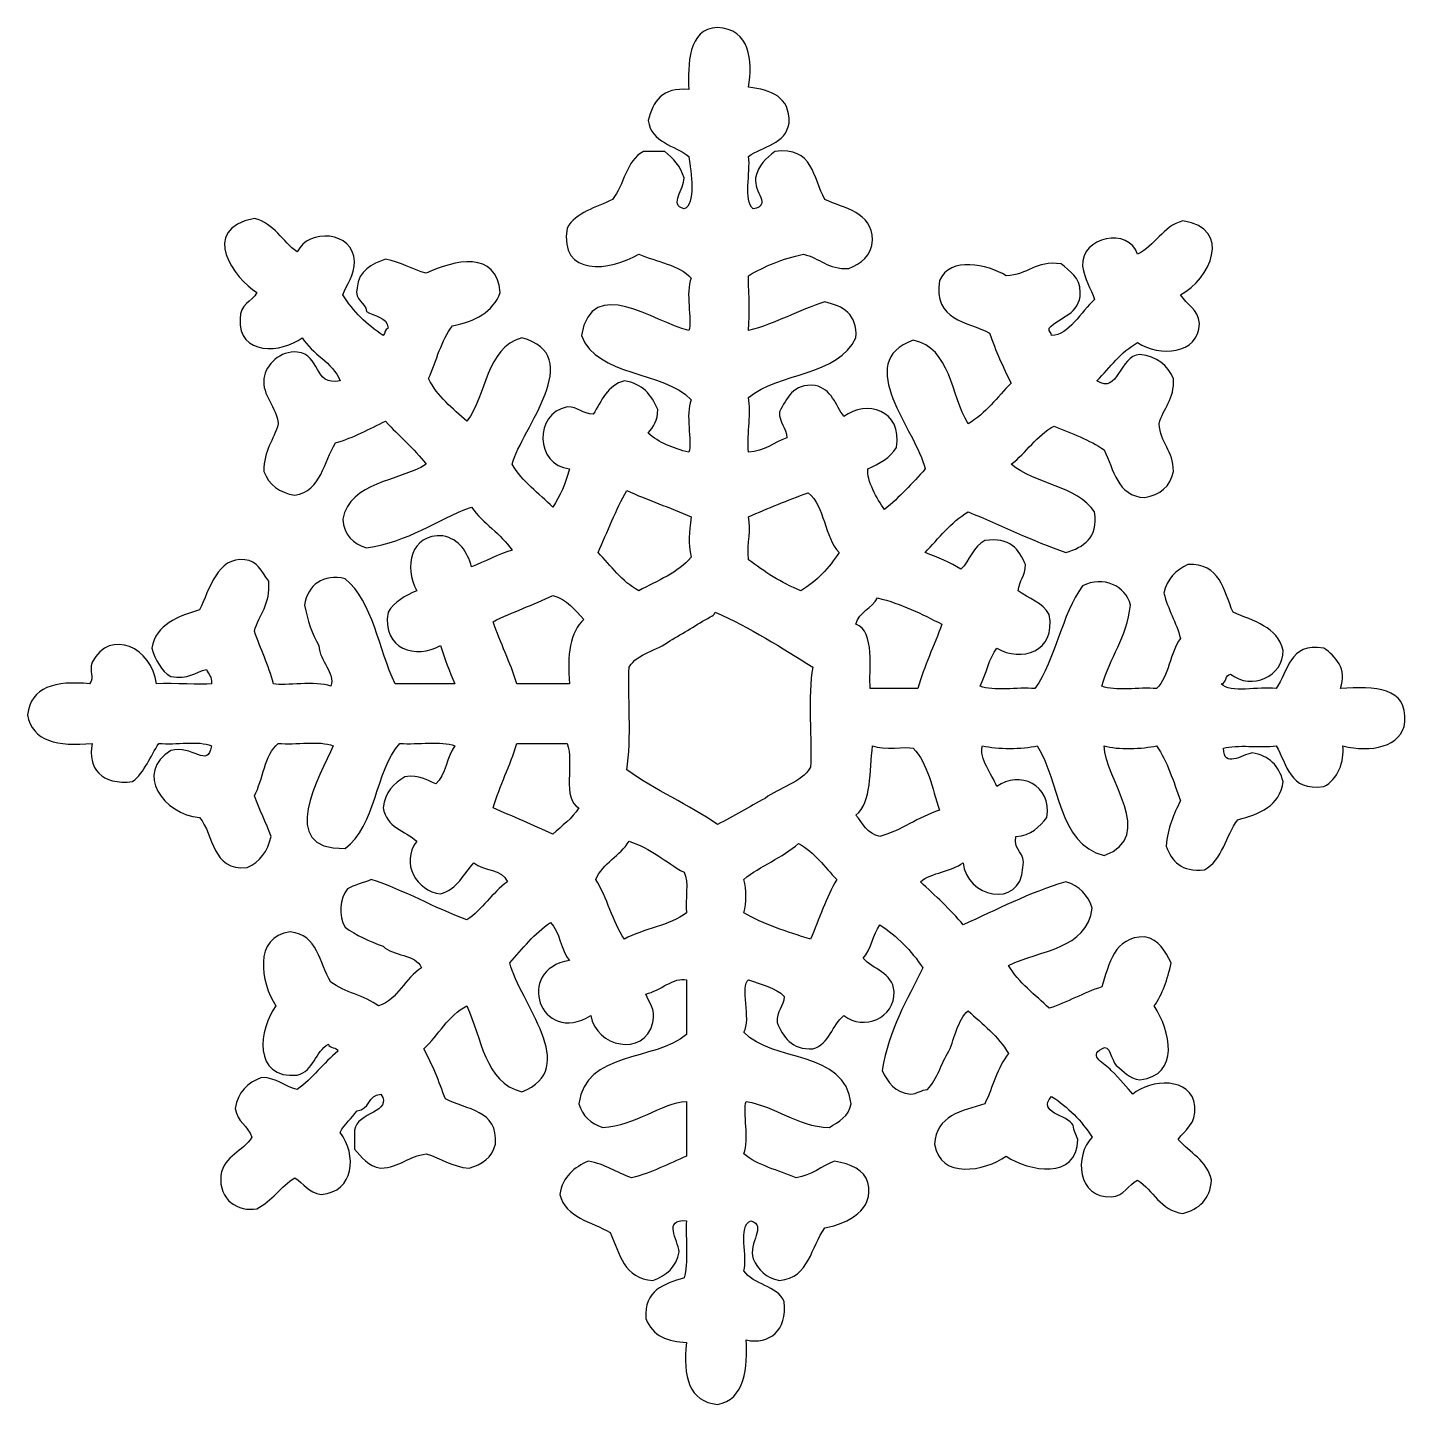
# Model space of a CAD drawing. Header units: centimetres. Extents: x -162 to 48, y -78 to 11.
# Drawn here: x 10.71 to 17.55, y 3.95 to 10.77 of the extents above; entities that cross this region are included whole.
import ezdxf

# ---------------------------------------------------------------- set-up
doc = ezdxf.new("R2010")
doc.units = ezdxf.units.CM
doc.header["$MEASUREMENT"] = 0
doc.layers.add('layer 1', color=7, linetype='Continuous')

msp = doc.modelspace()

# ---------------------------------------------------------------- linework, layer by layer
at = {"layer": 'layer 1', "color": 140}
for points, knots in [([(14.27959, 10.47819), (14.39214, 10.4643), (14.48576, 10.43174), (14.48065, 10.30065), (14.48065, 10.30065), (14.46473, 10.19439), (14.35074, 10.18607), (14.27959, 10.13497), (14.27959, 10.13497), (14.2923, 10.05295), (14.25234, 9.91839), (14.30317, 9.87476), (14.30317, 9.87476), (14.39699, 9.89205), (14.30363, 9.95796), (14.31516, 10.02845), (14.31516, 10.02845), (14.32604, 10.09219), (14.3681, 10.12528), (14.4097, 10.15875), (14.4097, 10.15875), (14.6008, 10.18791), (14.59988, 10.02517), (14.65812, 9.92212), (14.65812, 9.92212), (14.75705, 9.87476), (14.88997, 9.86178), (14.89482, 9.7208), (14.89482, 9.7208), (14.88879, 9.64015), (14.83815, 9.60386), (14.7765, 9.5789), (14.7765, 9.5789), (14.67247, 9.57313), (14.63316, 9.63275), (14.5516, 9.64985), (14.5516, 9.64985), (14.44691, 9.62836), (14.35906, 9.58997), (14.27959, 9.54352), (14.27959, 9.54352), (14.28123, 9.42036), (14.28765, 9.37299), (14.27959, 9.27106), (14.27959, 9.27106), (14.4173, 9.30709), (14.52546, 9.37227), (14.65812, 9.41322), (14.65812, 9.41322), (14.74873, 9.3933), (14.82013, 9.35406), (14.81208, 9.23568), (14.81208, 9.23568), (14.72494, 9.04687), (14.43164, 9.06377), (14.27959, 8.93989), (14.27959, 8.93989), (14.29505, 8.8597), (14.27127, 8.77349), (14.27959, 8.66788), (14.27959, 8.66788), (14.36096, 8.67293), (14.40275, 8.718), (14.46885, 8.73883), (14.46885, 8.73883), (14.46931, 8.79452), (14.43073, 8.81116), (14.43328, 8.86894), (14.43328, 8.86894), (14.47049, 8.93432), (14.49729, 9.00992), (14.61076, 8.99924), (14.61076, 8.99924), (14.69166, 8.98149), (14.71106, 8.90196), (14.75292, 8.84535), (14.75292, 8.84535), (14.86219, 8.92829), (15.04478, 8.88027), (15.01313, 8.6914), (15.01313, 8.6914), (14.98215, 8.63964), (14.92784, 8.61102), (14.87097, 8.58514), (14.87097, 8.58514), (14.86501, 8.52873), (14.91696, 8.43557), (14.95398, 8.38382), (14.95398, 8.38382), (15.02748, 8.44435), (15.09195, 8.51393), (15.15503, 8.58514), (15.15503, 8.58514), (15.11298, 8.77604), (14.7915, 9.11507), (15.09588, 9.22369), (15.09588, 9.22369), (15.28468, 9.18392), (15.28121, 8.95142), (15.36815, 8.80978), (15.36815, 8.80978), (15.4562, 8.8597), (15.5126, 8.94146), (15.58119, 9.01104), (15.58119, 9.01104), (15.54169, 9.08965), (15.50448, 9.17102), (15.47467, 9.25926), (15.47467, 9.25926), (15.36376, 9.31823), (15.19591, 9.32006), (15.22599, 9.51948), (15.22599, 9.51948), (15.27984, 9.64088), (15.46314, 9.59901), (15.55741, 9.54352), (15.55741, 9.54352), (15.66512, 9.54608), (15.70095, 9.6205), (15.82942, 9.60248), (15.82942, 9.60248), (15.87056, 9.56455), (15.92396, 9.53913), (15.92415, 9.46058), (15.92415, 9.46058), (15.92442, 9.35013), (15.82182, 9.34201), (15.77053, 9.28311), (15.77053, 9.28311), (15.76705, 9.26411), (15.7816, 9.26274), (15.78225, 9.24747), (15.78225, 9.24747), (15.86847, 9.24564), (15.92808, 9.3686), (15.99517, 9.42501), (15.99517, 9.42501), (15.97617, 9.48089), (15.94525, 9.52485), (15.93595, 9.59069), (15.93595, 9.59069), (15.92533, 9.73908), (16.16707, 9.78507), (16.20822, 9.64985), (16.20822, 9.64985), (16.29653, 9.69171), (16.33073, 9.78762), (16.43312, 9.81534), (16.43312, 9.81534), (16.682, 9.77884), (16.56762, 9.52439), (16.42107, 9.44853), (16.42107, 9.44853), (16.45251, 9.40116), (16.50774, 9.37758), (16.51586, 9.30663), (16.51586, 9.30663), (16.50984, 9.1511), (16.31592, 9.13977), (16.20822, 9.2119), (16.20822, 9.2119), (16.12456, 9.16545), (16.07116, 9.08893), (16.0069, 9.02283), (16.0069, 9.02283), (16.11368, 8.95122), (16.11578, 9.14763), (16.22001, 9.15294), (16.22001, 9.15294), (16.30439, 9.14259), (16.3566, 9.10026), (16.38569, 9.03442), (16.38569, 9.03442), (16.3929, 8.92875), (16.33511, 8.88787), (16.31454, 8.80978), (16.31454, 8.80978), (16.32057, 8.71341), (16.38641, 8.67666), (16.38569, 8.57308), (16.38569, 8.57308), (16.37115, 8.49683), (16.31913, 8.45798), (16.24359, 8.44298), (16.24359, 8.44298), (16.10562, 8.45058), (16.09108, 8.58212), (16.04254, 8.67967), (16.04254, 8.67967), (15.97086, 8.73005), (15.88026, 8.76189), (15.79405, 8.79799), (15.79405, 8.79799), (15.70626, 8.75154), (15.65843, 8.66552), (15.58119, 8.60866), (15.58119, 8.60866), (15.70023, 8.51091), (15.90778, 8.50148), (15.99517, 8.37203), (15.99517, 8.37203), (16.01273, 8.24028), (15.93988, 8.19848), (15.8532, 8.1707), (15.8532, 8.1707), (15.68313, 8.2294), (15.53245, 8.3073), (15.36815, 8.37203), (15.36815, 8.37203), (15.28056, 8.32138), (15.22297, 8.241), (15.15503, 8.1707), (15.15503, 8.1707), (15.21793, 8.14692), (15.28056, 8.12268), (15.33251, 8.08796), (15.33251, 8.08796), (15.37693, 8.13055), (15.39239, 8.20169), (15.45089, 8.23012), (15.45089, 8.23012), (15.57635, 8.24886), (15.6205, 8.18669), (15.65215, 8.11155), (15.65215, 8.11155), (15.65496, 8.05376), (15.62024, 8.033), (15.61657, 7.9817), (15.61657, 7.9817), (15.66603, 7.9403), (15.74111, 7.92484), (15.77053, 7.86312), (15.77053, 7.86312), (15.804, 7.67798), (15.63157, 7.62459), (15.51005, 7.69738), (15.51005, 7.69738), (15.4712, 7.64562), (15.45849, 7.56773), (15.42731, 7.50837), (15.42731, 7.50837), (15.49452, 7.48086), (15.61244, 7.50418), (15.69931, 7.49632), (15.69931, 7.49632), (15.80354, 7.64103), (15.82988, 7.86286), (15.93595, 8.00522), (15.93595, 8.00522), (16.03533, 8.05796), (16.15135, 8.00522), (16.17264, 7.91049), (16.17264, 7.91049), (16.1562, 7.74546), (16.06953, 7.65093), (16.03074, 7.50837), (16.03074, 7.50837), (16.09776, 7.48086), (16.21588, 7.50418), (16.30275, 7.49632), (16.30275, 7.49632), (16.3642, 7.55711), (16.36905, 7.67451), (16.42107, 7.74481), (16.42107, 7.74481), (16.39938, 7.82545), (16.35962, 7.88828), (16.33833, 7.96965), (16.33833, 7.96965), (16.35477, 8.03994), (16.3982, 8.08338), (16.45664, 8.11155), (16.45664, 8.11155), (16.61754, 8.11895), (16.6351, 7.98262), (16.68128, 7.87511), (16.68128, 7.87511), (16.7823, 7.83004), (16.90226, 7.80416), (16.92997, 7.68585), (16.92997, 7.68585), (16.93089, 7.55502), (16.77353, 7.48688), (16.66956, 7.56727), (16.66956, 7.56727), (16.63922, 7.56615), (16.65265, 7.52128), (16.62213, 7.5199), (16.62213, 7.5199), (16.66975, 7.4688), (16.80864, 7.50949), (16.8944, 7.49632), (16.8944, 7.49632), (16.95539, 7.58142), (16.95821, 7.72443), (17.13109, 7.69738), (17.13109, 7.69738), (17.1877, 7.65813), (17.24987, 7.59295), (17.21403, 7.49632), (17.21403, 7.49632), (17.38574, 7.50673), (17.54566, 7.5049), (17.53321, 7.33064), (17.53321, 7.33064), (17.51841, 7.20675), (17.36262, 7.17694), (17.22583, 7.21252), (17.22583, 7.21252), (17.23388, 7.13416), (17.20178, 7.04428), (17.13109, 7.0112), (17.13109, 7.0112), (16.95866, 6.98486), (16.95034, 7.12237), (16.8944, 7.21252), (16.8944, 7.21252), (16.81834, 7.20236), (16.69891, 7.21946), (16.63418, 7.20053), (16.63418, 7.20053), (16.63529, 7.09859), (16.72288, 7.16816), (16.77608, 7.17694), (16.77608, 7.17694), (16.8623, 7.16423), (16.90874, 7.11267), (16.92997, 7.03504), (16.92997, 7.03504), (16.91287, 6.91417), (16.81395, 6.87486), (16.70513, 6.84578), (16.70513, 6.84578), (16.6446, 6.76808), (16.62953, 6.64491), (16.53938, 6.59709), (16.53938, 6.59709), (16.42618, 6.58621), (16.3758, 6.63869), (16.35012, 6.7156), (16.35012, 6.7156), (16.35752, 6.80667), (16.38779, 6.87513), (16.42107, 6.94025), (16.42107, 6.94025), (16.38641, 7.0357), (16.35523, 7.13488), (16.30275, 7.21252), (16.30275, 7.21252), (16.23318, 7.19725), (16.11113, 7.19149), (16.04254, 7.21252), (16.04254, 7.21252), (16.04391, 7.04821), (16.30852, 6.76651), (16.04254, 6.66824), (16.04254, 6.66824), (15.81023, 6.72785), (15.82366, 7.03321), (15.7113, 7.21252), (15.7113, 7.21252), (15.63623, 7.19476), (15.51418, 7.19476), (15.4391, 7.21252), (15.4391, 7.21252), (15.42082, 7.14805), (15.48666, 7.07317), (15.51005, 7.0112), (15.51005, 7.0112), (15.62076, 7.0921), (15.78435, 7.02004), (15.75873, 6.85757), (15.75873, 6.85757), (15.72172, 6.81132), (15.68241, 6.76788), (15.60478, 6.76277), (15.60478, 6.76277), (15.59089, 6.68579), (15.65588, 6.68789), (15.64016, 6.60888), (15.64016, 6.60888), (15.62627, 6.39623), (15.35472, 6.46554), (15.3443, 6.63266), (15.3443, 6.63266), (15.28586, 6.58877), (15.18714, 6.58484), (15.13145, 6.53813), (15.13145, 6.53813), (15.20613, 6.47091), (15.27846, 6.40108), (15.3443, 6.32508), (15.3443, 6.32508), (15.51051, 6.3997), (15.66721, 6.48362), (15.8532, 6.53813), (15.8532, 6.53813), (15.91931, 6.51756), (15.96281, 6.47412), (15.98338, 6.40776), (15.98338, 6.40776), (15.95586, 6.20257), (15.72637, 6.19956), (15.56921, 6.12396), (15.56921, 6.12396), (15.61959, 6.03617), (15.70023, 5.97885), (15.77053, 5.91111), (15.77053, 5.91111), (15.86179, 5.94183), (15.93922, 5.98671), (16.03074, 6.01743), (16.03074, 6.01743), (16.06861, 6.13346), (16.09056, 6.26494), (16.24359, 6.26586), (16.24359, 6.26586), (16.31474, 6.2502), (16.34573, 6.19445), (16.37396, 6.13575), (16.37396, 6.13575), (16.35732, 6.05347), (16.33138, 5.98114), (16.29096, 5.9227), (16.29096, 5.9227), (16.37069, 5.79974), (16.42198, 5.58014), (16.22001, 5.55616), (16.22001, 5.55616), (16.16406, 5.56304), (16.13936, 5.60143), (16.10169, 5.62685), (16.10169, 5.62685), (16.07811, 5.65253), (16.07188, 5.73966), (16.03074, 5.70985), (16.03074, 5.70985), (15.95999, 5.67539), (16.04804, 5.63451), (16.07785, 5.60326), (16.07785, 5.60326), (16.11971, 5.55983), (16.15856, 5.51639), (16.18444, 5.48495), (16.18444, 5.48495), (16.27111, 5.56212), (16.47675, 5.57234), (16.49202, 5.42579), (16.49202, 5.42579), (16.5008, 5.33446), (16.4421, 5.31022), (16.40928, 5.26011), (16.40928, 5.26011), (16.46594, 5.19466), (16.5519, 5.15817), (16.57502, 5.05898), (16.57502, 5.05898), (16.56808, 4.96307), (16.51259, 4.91617), (16.43312, 4.8933), (16.43312, 4.8933), (16.31893, 4.90968), (16.28749, 5.00841), (16.20822, 5.05898), (16.20822, 5.05898), (16.16131, 5.03494), (16.14395, 4.98135), (16.07785, 4.97624), (16.07785, 4.97624), (15.90941, 4.96727), (15.89297, 5.18221), (15.98338, 5.2721), (15.98338, 5.2721), (15.92972, 5.35255), (15.865, 5.42205), (15.78225, 5.47315), (15.78225, 5.47315), (15.70508, 5.39343), (15.86316, 5.38281), (15.88884, 5.33106), (15.88884, 5.33106), (15.89277, 5.30354), (15.90293, 5.28225), (15.91243, 5.26011), (15.91243, 5.26011), (15.90869, 5.05787), (15.66996, 5.10248), (15.55741, 5.17736), (15.55741, 5.17736), (15.45089, 5.10294), (15.22828, 5.06246), (15.2024, 5.23652), (15.2024, 5.23652), (15.20817, 5.38045), (15.33762, 5.40102), (15.45089, 5.43758), (15.45089, 5.43758), (15.49105, 5.5196), (15.51306, 5.6199), (15.56921, 5.68627), (15.56921, 5.68627), (15.51791, 5.77294), (15.43956, 5.83256), (15.36815, 5.89912), (15.36815, 5.89912), (15.31659, 5.85195), (15.3025, 5.76737), (15.27335, 5.6978), (15.27335, 5.6978), (15.23358, 5.6391), (15.21675, 5.55753), (15.16702, 5.50873), (15.16702, 5.50873), (15.13355, 5.5067), (15.11763, 5.48704), (15.08408, 5.48495), (15.08408, 5.48495), (15.00527, 5.49307), (14.96898, 5.54345), (14.94218, 5.60326), (14.94218, 5.60326), (14.97455, 5.8076), (15.06744, 5.95113), (15.14324, 6.11217), (15.14324, 6.11217), (15.08684, 6.19772), (15.01615, 6.26887), (14.93039, 6.32508), (14.93039, 6.32508), (14.89593, 6.27673), (14.88879, 6.20074), (14.84765, 6.1596), (14.84765, 6.1596), (14.89665, 6.10201), (14.99283, 6.09159), (15.00134, 5.99365), (15.00134, 5.99365), (15.00802, 5.86302), (14.84857, 5.79698), (14.75292, 5.87527), (14.75292, 5.87527), (14.69278, 5.82908), (14.68216, 5.73317), (14.59896, 5.70985), (14.59896, 5.70985), (14.49172, 5.70494), (14.45267, 5.76855), (14.42149, 5.83996), (14.42149, 5.83996), (14.41874, 5.89794), (14.45359, 5.91831), (14.45706, 5.97026), (14.45706, 5.97026), (14.41409, 6.01396), (14.34333, 6.02995), (14.27959, 6.05281), (14.27959, 6.05281), (14.23497, 6.02274), (14.29669, 5.85706), (14.256, 5.79279), (14.256, 5.79279), (14.39928, 5.64028), (14.75934, 5.70448), (14.78823, 5.43758), (14.78823, 5.43758), (14.77834, 5.37285), (14.7256, 5.35045), (14.68171, 5.31946), (14.68171, 5.31946), (14.50882, 5.32804), (14.42169, 5.42232), (14.2678, 5.44937), (14.2678, 5.44937), (14.25024, 5.39415), (14.28627, 5.26122), (14.256, 5.18935), (14.256, 5.18935), (14.32512, 5.13229), (14.42653, 5.10733), (14.51622, 5.07078), (14.51622, 5.07078), (14.59366, 5.08421), (14.64148, 5.12699), (14.70555, 5.15378), (14.70555, 5.15378), (14.7862, 5.13779), (14.85577, 5.10962), (14.87097, 5.04699), (14.87097, 5.04699), (14.90425, 4.91296), (14.77762, 4.84476), (14.65812, 4.82255), (14.65812, 4.82255), (14.58855, 4.73037), (14.58304, 4.57412), (14.43328, 4.56213), (14.43328, 4.56213), (14.36443, 4.57183), (14.32925, 4.61572), (14.30317, 4.6684), (14.30317, 4.6684), (14.2773, 4.75068), (14.37203, 4.83041), (14.29158, 4.85792), (14.29158, 4.85792), (14.2239, 4.83041), (14.27913, 4.67514), (14.256, 4.6095), (14.256, 4.6095), (14.30317, 4.53829), (14.42149, 4.53829), (14.45706, 4.45581), (14.45706, 4.45581), (14.47161, 4.31391), (14.38428, 4.24132), (14.2678, 4.26654), (14.2678, 4.26654), (14.2773, 4.13709), (14.26131, 3.96656), (14.12563, 3.94691), (14.12563, 3.94691), (13.98583, 3.96073), (13.95393, 4.08252), (13.97194, 4.25449), (13.97194, 4.25449), (13.88461, 4.25658), (13.80207, 4.28547), (13.77088, 4.3728), (13.77088, 4.3728), (13.76165, 4.51195), (13.85939, 4.54432), (13.96015, 4.57393), (13.96015, 4.57393), (13.98373, 4.64881), (13.9669, 4.76431), (13.97194, 4.85792), (13.97194, 4.85792), (13.85389, 4.86513), (13.92896, 4.76477), (13.93637, 4.70404), (13.93637, 4.70404), (13.92274, 4.62725), (13.87282, 4.58637), (13.80626, 4.56213), (13.80626, 4.56213), (13.6618, 4.56764), (13.64241, 4.69801), (13.59341, 4.79877), (13.59341, 4.79877), (13.50254, 4.8538), (13.37361, 4.8709), (13.34492, 4.98803), (13.34492, 4.98803), (13.35769, 5.07752), (13.41593, 5.12207), (13.48689, 5.15378), (13.48689, 5.15378), (13.5691, 5.13734), (13.62689, 5.09646), (13.69993, 5.07078), (13.69993, 5.07078), (13.80207, 5.09462), (13.88206, 5.14081), (13.97194, 5.17736), (13.97194, 5.17736), (13.97194, 5.17736), (13.97194, 5.44937), (13.97194, 5.44937), (13.97194, 5.44937), (13.84511, 5.44151), (13.72214, 5.32942), (13.55784, 5.31946), (13.55784, 5.31946), (13.49842, 5.33885), (13.45701, 5.37633), (13.43945, 5.43758), (13.43945, 5.43758), (13.4707, 5.69852), (13.81412, 5.6467), (13.97194, 5.7808), (13.97194, 5.7808), (13.97194, 5.7808), (13.97194, 6.05281), (13.97194, 6.05281), (13.97194, 6.05281), (13.91167, 6.0669), (13.84072, 5.99712), (13.77088, 5.98186), (13.77088, 5.98186), (13.78589, 5.9377), (13.81943, 5.91229), (13.80626, 5.83996), (13.80626, 5.83996), (13.76119, 5.66498), (13.52266, 5.72112), (13.49861, 5.87527), (13.49861, 5.87527), (13.24606, 5.72112), (13.11733, 6.10529), (13.39209, 6.14754), (13.39209, 6.14754), (13.34865, 6.19864), (13.34636, 6.29108), (13.29755, 6.33681), (13.29755, 6.33681), (13.21809, 6.28204), (13.15893, 6.20742), (13.0965, 6.13575), (13.0965, 6.13575), (13.14248, 5.94255), (13.45472, 5.61047), (13.15546, 5.49674), (13.15546, 5.49674), (12.97032, 5.54437), (12.9578, 5.76462), (12.88345, 5.9227), (12.88345, 5.9227), (12.78937, 5.87481), (12.74404, 5.77825), (12.67033, 5.70985), (12.67033, 5.70985), (12.71259, 5.63353), (12.74567, 5.54849), (12.77712, 5.46136), (12.77712, 5.46136), (12.88089, 5.40731), (13.03943, 5.40823), (13.02535, 5.23652), (13.02535, 5.23652), (13.00799, 5.17134), (12.9599, 5.13642), (12.89517, 5.11814), (12.89517, 5.11814), (12.80785, 5.12535), (12.75537, 5.1676), (12.68232, 5.18935), (12.68232, 5.18935), (12.59473, 5.17802), (12.5511, 5.12325), (12.45748, 5.11814), (12.45748, 5.11814), (12.39348, 5.12928), (12.36066, 5.17134), (12.32738, 5.21294), (12.32738, 5.21294), (12.32738, 5.21294), (12.32738, 5.30747), (12.32738, 5.30747), (12.32738, 5.30747), (12.33871, 5.39552), (12.51985, 5.3969), (12.45748, 5.48495), (12.45748, 5.48495), (12.39256, 5.48285), (12.40226, 5.4064), (12.33917, 5.40247), (12.33917, 5.40247), (12.31323, 5.3648), (12.27673, 5.3382), (12.25616, 5.29568), (12.25616, 5.29568), (12.33936, 5.18496), (12.32646, 5.00055), (12.16163, 4.98803), (12.16163, 4.98803), (12.09854, 4.99616), (12.07404, 5.0426), (12.03152, 5.07078), (12.03152, 5.07078), (11.96057, 5.0276), (11.91877, 4.95475), (11.84225, 4.91708), (11.84225, 4.91708), (11.75283, 4.89998), (11.65181, 4.9594), (11.66452, 5.08257), (11.66452, 5.08257), (11.67906, 5.18287), (11.77615, 5.20023), (11.81847, 5.2721), (11.81847, 5.2721), (11.79947, 5.32804), (11.74451, 5.34789), (11.73573, 5.414), (11.73573, 5.414), (11.74746, 5.49674), (11.79764, 5.54135), (11.86584, 5.56795), (11.86584, 5.56795), (11.94393, 5.56697), (11.97813, 5.52242), (12.04331, 5.50873), (12.04331, 5.50873), (12.11891, 5.5633), (12.1725, 5.63982), (12.24463, 5.6978), (12.24463, 5.6978), (12.24116, 5.7223), (12.20048, 5.70913), (12.19727, 5.73337), (12.19727, 5.73337), (12.13162, 5.69642), (12.12579, 5.59959), (12.04331, 5.57968), (12.04331, 5.57968), (11.81893, 5.55753), (11.85359, 5.81218), (11.93679, 5.9227), (11.93679, 5.9227), (11.86145, 6.04056), (11.82352, 6.26586), (12.00794, 6.28944), (12.00794, 6.28944), (12.14663, 6.27837), (12.15147, 6.13346), (12.20899, 6.04102), (12.20899, 6.04102), (12.27628, 5.99018), (12.37841, 5.97374), (12.44569, 5.9227), (12.44569, 5.9227), (12.54481, 5.95756), (12.57718, 6.0593), (12.65854, 6.11217), (12.65854, 6.11217), (12.63011, 6.1822), (12.51684, 6.16792), (12.46928, 6.21849), (12.46928, 6.21849), (12.39944, 6.24345), (12.33478, 6.27326), (12.27994, 6.31329), (12.27994, 6.31329), (12.24555, 6.36825), (12.25269, 6.45866), (12.29174, 6.50256), (12.29174, 6.50256), (12.32482, 6.5245), (12.3731, 6.53164), (12.41012, 6.54992), (12.41012, 6.54992), (12.57881, 6.49378), (12.72045, 6.41058), (12.88345, 6.34886), (12.88345, 6.34886), (12.96062, 6.40153), (13.00871, 6.48382), (13.08451, 6.53813), (13.08451, 6.53813), (13.06158, 6.60194), (12.96455, 6.59152), (12.91902, 6.63266), (12.91902, 6.63266), (12.86746, 6.57763), (12.8372, 6.50138), (12.75327, 6.47897), (12.75327, 6.47897), (12.63384, 6.4903), (12.55313, 6.63129), (12.63496, 6.73899), (12.63496, 6.73899), (12.57718, 6.79192), (12.4831, 6.8083), (12.46928, 6.90493), (12.46928, 6.90493), (12.47688, 6.98394), (12.52287, 7.02489), (12.5758, 7.05863), (12.5758, 7.05863), (12.65094, 7.07088), (12.68534, 7.04199), (12.72975, 7.02325), (12.72975, 7.02325), (12.78059, 7.06695), (12.78243, 7.15984), (12.82422, 7.21252), (12.82422, 7.21252), (12.75563, 7.23866), (12.64007, 7.21763), (12.55222, 7.22431), (12.55222, 7.22431), (12.42696, 7.08516), (12.43364, 6.81433), (12.27994, 6.70361), (12.27994, 6.70361), (11.9326, 6.69621), (12.15842, 7.06459), (12.22079, 7.21252), (12.22079, 7.21252), (12.15357, 7.24003), (12.03545, 7.21645), (11.94858, 7.22431), (11.94858, 7.22431), (11.87992, 7.16653), (11.8739, 7.04657), (11.83046, 6.96383), (11.83046, 6.96383), (11.85726, 6.89635), (11.88733, 6.83163), (11.9132, 6.76277), (11.9132, 6.76277), (11.89722, 6.68815), (11.85726, 6.63731), (11.79489, 6.60888), (11.79489, 6.60888), (11.61643, 6.59224), (11.63242, 6.76991), (11.55819, 6.85757), (11.55819, 6.85757), (11.38091, 6.8693), (11.23351, 7.08241), (11.41629, 7.18874), (11.41629, 7.18874), (11.52052, 7.22221), (11.60163, 7.09512), (11.61735, 7.21252), (11.61735, 7.21252), (11.55426, 7.24003), (11.44014, 7.21645), (11.35694, 7.22431), (11.35694, 7.22431), (11.31435, 7.16076), (11.2871, 7.08149), (11.22702, 7.03504), (11.22702, 7.03504), (11.07379, 7.01585), (11.00212, 7.10088), (11.02597, 7.22431), (11.02597, 7.22431), (10.85655, 7.20904), (10.72801, 7.234), (10.70633, 7.36621), (10.70633, 7.36621), (10.72114, 7.5051), (10.84404, 7.53635), (11.01391, 7.5199), (11.01391, 7.5199), (11.03887, 7.55574), (11.0107, 7.57631), (11.02597, 7.62669), (11.02597, 7.62669), (11.11703, 7.79885), (11.32366, 7.69764), (11.34534, 7.5199), (11.34534, 7.5199), (11.43411, 7.52409), (11.56559, 7.5146), (11.61735, 7.5199), (11.61735, 7.5199), (11.62292, 7.55737), (11.60051, 7.56635), (11.59383, 7.59111), (11.59383, 7.59111), (11.53559, 7.57814), (11.50277, 7.54028), (11.41629, 7.55548), (11.41629, 7.55548), (11.36663, 7.58482), (11.34121, 7.63822), (11.32156, 7.69738), (11.32156, 7.69738), (11.34442, 7.81667), (11.45029, 7.85316), (11.55819, 7.8869), (11.55819, 7.8869), (11.60857, 7.98701), (11.64762, 8.15203), (11.7831, 8.13539), (11.7831, 8.13539), (11.84782, 8.12727), (11.86165, 8.08246), (11.90141, 8.0288), (11.90141, 8.0288), (11.91229, 7.91141), (11.85221, 7.86522), (11.83046, 7.78038), (11.83046, 7.78038), (11.86119, 7.69299), (11.90069, 7.61417), (11.925, 7.5199), (11.925, 7.5199), (11.9837, 7.50857), (12.13346, 7.53654), (12.20899, 7.50837), (12.20899, 7.50837), (12.2333, 7.57513), (12.15331, 7.63154), (12.14984, 7.70917), (12.14984, 7.70917), (12.11747, 7.76767), (12.09304, 7.83397), (12.07889, 7.91049), (12.07889, 7.91049), (12.0935, 8.00941), (12.17368, 8.06811), (12.27994, 8.04086), (12.27994, 8.04086), (12.42093, 7.92549), (12.44405, 7.69207), (12.52843, 7.5199), (12.52843, 7.5199), (12.52843, 7.5199), (12.82422, 7.5199), (12.82422, 7.5199), (12.82422, 7.5199), (12.79789, 7.58044), (12.77385, 7.64333), (12.75327, 7.70917), (12.75327, 7.70917), (12.63286, 7.64169), (12.46161, 7.68958), (12.49286, 7.87511), (12.49286, 7.87511), (12.52516, 7.92549), (12.57652, 7.9572), (12.63496, 7.9817), (12.63496, 7.9817), (12.57167, 8.0991), (12.60286, 8.26413), (12.76507, 8.25371), (12.76507, 8.25371), (12.84643, 8.23635), (12.88482, 8.17601), (12.90697, 8.09975), (12.90697, 8.09975), (12.97444, 8.12707), (13.0357, 8.16055), (13.10809, 8.18276), (13.10809, 8.18276), (13.05168, 8.26413), (12.96475, 8.31516), (12.90697, 8.39561), (12.90697, 8.39561), (12.72831, 8.33363), (12.59893, 8.22298), (12.38653, 8.19455), (12.38653, 8.19455), (12.31925, 8.21394), (12.2749, 8.25646), (12.26822, 8.33645), (12.26822, 8.33645), (12.30818, 8.525), (12.54114, 8.52107), (12.68232, 8.60866), (12.68232, 8.60866), (12.62225, 8.68681), (12.54645, 8.74872), (12.48107, 8.82177), (12.48107, 8.82177), (12.39898, 8.78528), (12.32574, 8.74021), (12.23258, 8.71498), (12.23258, 8.71498), (12.17368, 8.61999), (12.16255, 8.47763), (12.03152, 8.45477), (12.03152, 8.45477), (11.95343, 8.46774), (11.90187, 8.50678), (11.87783, 8.57308), (11.87783, 8.57308), (11.87508, 8.67823), (11.92775, 8.72815), (11.94858, 8.80978), (11.94858, 8.80978), (11.94138, 8.89043), (11.86676, 8.95076), (11.87783, 9.03442), (11.87783, 9.03442), (11.88687, 9.10347), (11.95874, 9.17285), (12.04331, 9.16473), (12.04331, 9.16473), (12.16189, 9.1534), (12.11911, 8.99394), (12.25616, 9.02283), (12.25616, 9.02283), (12.2164, 9.11671), (12.11819, 9.15294), (12.0669, 9.23568), (12.0669, 9.23568), (11.96751, 9.15877), (11.74864, 9.1458), (11.75925, 9.33048), (11.75925, 9.33048), (11.75742, 9.40352), (11.81913, 9.41276), (11.84225, 9.46058), (11.84225, 9.46058), (11.73455, 9.5276), (11.54987, 9.77373), (11.83046, 9.82732), (11.83046, 9.82732), (11.9305, 9.80125), (11.96824, 9.71274), (12.04331, 9.66164), (12.04331, 9.66164), (12.09644, 9.78042), (12.32253, 9.7645), (12.32738, 9.61428), (12.32738, 9.61428), (12.32482, 9.54195), (12.28971, 9.50192), (12.26822, 9.44853), (12.26822, 9.44853), (12.32043, 9.36697), (12.38745, 9.29995), (12.46928, 9.24747), (12.46928, 9.24747), (12.47943, 9.25717), (12.47622, 9.27983), (12.49286, 9.28311), (12.49286, 9.28311), (12.48939, 9.34273), (12.42329, 9.33971), (12.38653, 9.36605), (12.38653, 9.36605), (12.38031, 9.41479), (12.32666, 9.41643), (12.33917, 9.48417), (12.33917, 9.48417), (12.34814, 9.56992), (12.41195, 9.60065), (12.48107, 9.62607), (12.48107, 9.62607), (12.55595, 9.61035), (12.61183, 9.57543), (12.68232, 9.55532), (12.68232, 9.55532), (12.81938, 9.62234), (13.03295, 9.66996), (13.04913, 9.46058), (13.04913, 9.46058), (13.01264, 9.36284), (12.92433, 9.31731), (12.81243, 9.29484), (12.81243, 9.29484), (12.75701, 9.22415), (12.73316, 9.12175), (12.69412, 9.03442), (12.69412, 9.03442), (12.73663, 8.9431), (12.81387, 8.88604), (12.88345, 8.82177), (12.88345, 8.82177), (12.98329, 8.95076), (12.9768, 9.18576), (13.15546, 9.23568), (13.15546, 9.23568), (13.48178, 9.14881), (13.15519, 8.78685), (13.10809, 8.60866), (13.10809, 8.60866), (13.15847, 8.52087), (13.24121, 8.46564), (13.30935, 8.39561), (13.30935, 8.39561), (13.34426, 8.45156), (13.37433, 8.51229), (13.39209, 8.58514), (13.39209, 8.58514), (13.22293, 8.60617), (13.2137, 8.86062), (13.3803, 8.89252), (13.3803, 8.89252), (13.43834, 8.89528), (13.45472, 8.85669), (13.5104, 8.85688), (13.5104, 8.85688), (13.55135, 8.92279), (13.5809, 8.99951), (13.66436, 9.02283), (13.66436, 9.02283), (13.75287, 9.00874), (13.79932, 8.9528), (13.82984, 8.88073), (13.82984, 8.88073), (13.83194, 8.82341), (13.806, 8.79452), (13.78248, 8.76235), (13.78248, 8.76235), (13.83397, 8.71525), (13.90538, 8.68799), (13.98373, 8.66788), (13.98373, 8.66788), (14.00129, 8.72285), (13.96526, 8.85597), (13.99579, 8.9281), (13.99579, 8.9281), (13.85526, 9.07557), (13.53098, 9.03947), (13.45125, 9.24747), (13.45125, 9.24747), (13.50556, 9.55047), (13.80881, 9.31495), (13.98373, 9.27106), (13.98373, 9.27106), (14.00129, 9.32655), (13.96526, 9.4594), (13.99579, 9.53153), (13.99579, 9.53153), (13.93637, 9.59829), (13.82382, 9.61198), (13.73531, 9.64985), (13.73531, 9.64985), (13.5957, 9.56711), (13.34079, 9.53455), (13.3803, 9.77996), (13.3803, 9.77996), (13.42399, 9.85877), (13.52521, 9.8796), (13.6052, 9.92212), (13.6052, 9.92212), (13.66436, 9.99281), (13.6715, 10.11604), (13.75889, 10.15875), (13.75889, 10.15875), (13.75889, 10.15875), (13.86542, 10.15875), (13.86542, 10.15875), (13.86542, 10.15875), (13.90656, 10.12482), (13.94305, 10.08623), (13.96015, 10.02845), (13.96015, 10.02845), (13.96225, 9.97414), (13.88343, 9.89598), (13.96015, 9.87476), (13.96015, 9.87476), (14.01911, 9.89552), (13.99579, 10.05636), (13.98373, 10.13497), (13.98373, 10.13497), (13.91278, 10.1902), (13.79932, 10.20291), (13.78248, 10.31245), (13.78248, 10.31245), (13.806, 10.40744), (13.85107, 10.48049), (13.98373, 10.46614), (13.98373, 10.46614), (13.9798, 10.58635), (13.97797, 10.77005), (14.12563, 10.77379), (14.12563, 10.77379), (14.28719, 10.76704), (14.30271, 10.60968), (14.27959, 10.47819)], [0, 0, 0, 0, 0.0031949, 0.0031949, 0.0031949, 0.0031949, 0.0063898, 0.0063898, 0.0063898, 0.0063898, 0.0095847, 0.0095847, 0.0095847, 0.0095847, 0.0127796, 0.0127796, 0.0127796, 0.0127796, 0.0159744, 0.0159744, 0.0159744, 0.0159744, 0.0191693, 0.0191693, 0.0191693, 0.0191693, 0.0223642, 0.0223642, 0.0223642, 0.0223642, 0.0255591, 0.0255591, 0.0255591, 0.0255591, 0.028754, 0.028754, 0.028754, 0.028754, 0.0319489, 0.0319489, 0.0319489, 0.0319489, 0.0351438, 0.0351438, 0.0351438, 0.0351438, 0.0383387, 0.0383387, 0.0383387, 0.0383387, 0.0415335, 0.0415335, 0.0415335, 0.0415335, 0.0447284, 0.0447284, 0.0447284, 0.0447284, 0.0479233, 0.0479233, 0.0479233, 0.0479233, 0.0511182, 0.0511182, 0.0511182, 0.0511182, 0.0543131, 0.0543131, 0.0543131, 0.0543131, 0.057508, 0.057508, 0.057508, 0.057508, 0.0607029, 0.0607029, 0.0607029, 0.0607029, 0.0638978, 0.0638978, 0.0638978, 0.0638978, 0.0670927, 0.0670927, 0.0670927, 0.0670927, 0.0702875, 0.0702875, 0.0702875, 0.0702875, 0.0734824, 0.0734824, 0.0734824, 0.0734824, 0.0766773, 0.0766773, 0.0766773, 0.0766773, 0.0798722, 0.0798722, 0.0798722, 0.0798722, 0.0830671, 0.0830671, 0.0830671, 0.0830671, 0.086262, 0.086262, 0.086262, 0.086262, 0.0894569, 0.0894569, 0.0894569, 0.0894569, 0.0926518, 0.0926518, 0.0926518, 0.0926518, 0.0958466, 0.0958466, 0.0958466, 0.0958466, 0.0990415, 0.0990415, 0.0990415, 0.0990415, 0.1022364, 0.1022364, 0.1022364, 0.1022364, 0.1054313, 0.1054313, 0.1054313, 0.1054313, 0.1086262, 0.1086262, 0.1086262, 0.1086262, 0.1118211, 0.1118211, 0.1118211, 0.1118211, 0.115016, 0.115016, 0.115016, 0.115016, 0.1182109, 0.1182109, 0.1182109, 0.1182109, 0.1214058, 0.1214058, 0.1214058, 0.1214058, 0.1246006, 0.1246006, 0.1246006, 0.1246006, 0.1277955, 0.1277955, 0.1277955, 0.1277955, 0.1309904, 0.1309904, 0.1309904, 0.1309904, 0.1341853, 0.1341853, 0.1341853, 0.1341853, 0.1373802, 0.1373802, 0.1373802, 0.1373802, 0.1405751, 0.1405751, 0.1405751, 0.1405751, 0.14377, 0.14377, 0.14377, 0.14377, 0.1469649, 0.1469649, 0.1469649, 0.1469649, 0.1501597, 0.1501597, 0.1501597, 0.1501597, 0.1533546, 0.1533546, 0.1533546, 0.1533546, 0.1565495, 0.1565495, 0.1565495, 0.1565495, 0.1597444, 0.1597444, 0.1597444, 0.1597444, 0.1629393, 0.1629393, 0.1629393, 0.1629393, 0.1661342, 0.1661342, 0.1661342, 0.1661342, 0.1693291, 0.1693291, 0.1693291, 0.1693291, 0.172524, 0.172524, 0.172524, 0.172524, 0.1757188, 0.1757188, 0.1757188, 0.1757188, 0.1789137, 0.1789137, 0.1789137, 0.1789137, 0.1821086, 0.1821086, 0.1821086, 0.1821086, 0.1853035, 0.1853035, 0.1853035, 0.1853035, 0.1884984, 0.1884984, 0.1884984, 0.1884984, 0.1916933, 0.1916933, 0.1916933, 0.1916933, 0.1948882, 0.1948882, 0.1948882, 0.1948882, 0.1980831, 0.1980831, 0.1980831, 0.1980831, 0.201278, 0.201278, 0.201278, 0.201278, 0.2044728, 0.2044728, 0.2044728, 0.2044728, 0.2076677, 0.2076677, 0.2076677, 0.2076677, 0.2108626, 0.2108626, 0.2108626, 0.2108626, 0.2140575, 0.2140575, 0.2140575, 0.2140575, 0.2172524, 0.2172524, 0.2172524, 0.2172524, 0.2204473, 0.2204473, 0.2204473, 0.2204473, 0.2236422, 0.2236422, 0.2236422, 0.2236422, 0.2268371, 0.2268371, 0.2268371, 0.2268371, 0.2300319, 0.2300319, 0.2300319, 0.2300319, 0.2332268, 0.2332268, 0.2332268, 0.2332268, 0.2364217, 0.2364217, 0.2364217, 0.2364217, 0.2396166, 0.2396166, 0.2396166, 0.2396166, 0.2428115, 0.2428115, 0.2428115, 0.2428115, 0.2460064, 0.2460064, 0.2460064, 0.2460064, 0.2492013, 0.2492013, 0.2492013, 0.2492013, 0.2523962, 0.2523962, 0.2523962, 0.2523962, 0.2555911, 0.2555911, 0.2555911, 0.2555911, 0.2587859, 0.2587859, 0.2587859, 0.2587859, 0.2619808, 0.2619808, 0.2619808, 0.2619808, 0.2651757, 0.2651757, 0.2651757, 0.2651757, 0.2683706, 0.2683706, 0.2683706, 0.2683706, 0.2715655, 0.2715655, 0.2715655, 0.2715655, 0.2747604, 0.2747604, 0.2747604, 0.2747604, 0.2779553, 0.2779553, 0.2779553, 0.2779553, 0.2811502, 0.2811502, 0.2811502, 0.2811502, 0.284345, 0.284345, 0.284345, 0.284345, 0.2875399, 0.2875399, 0.2875399, 0.2875399, 0.2907348, 0.2907348, 0.2907348, 0.2907348, 0.2939297, 0.2939297, 0.2939297, 0.2939297, 0.2971246, 0.2971246, 0.2971246, 0.2971246, 0.3003195, 0.3003195, 0.3003195, 0.3003195, 0.3035144, 0.3035144, 0.3035144, 0.3035144, 0.3067093, 0.3067093, 0.3067093, 0.3067093, 0.3099042, 0.3099042, 0.3099042, 0.3099042, 0.313099, 0.313099, 0.313099, 0.313099, 0.3162939, 0.3162939, 0.3162939, 0.3162939, 0.3194888, 0.3194888, 0.3194888, 0.3194888, 0.3226837, 0.3226837, 0.3226837, 0.3226837, 0.3258786, 0.3258786, 0.3258786, 0.3258786, 0.3290735, 0.3290735, 0.3290735, 0.3290735, 0.3322684, 0.3322684, 0.3322684, 0.3322684, 0.3354633, 0.3354633, 0.3354633, 0.3354633, 0.3386581, 0.3386581, 0.3386581, 0.3386581, 0.341853, 0.341853, 0.341853, 0.341853, 0.3450479, 0.3450479, 0.3450479, 0.3450479, 0.3482428, 0.3482428, 0.3482428, 0.3482428, 0.3514377, 0.3514377, 0.3514377, 0.3514377, 0.3546326, 0.3546326, 0.3546326, 0.3546326, 0.3578275, 0.3578275, 0.3578275, 0.3578275, 0.3610224, 0.3610224, 0.3610224, 0.3610224, 0.3642173, 0.3642173, 0.3642173, 0.3642173, 0.3674121, 0.3674121, 0.3674121, 0.3674121, 0.370607, 0.370607, 0.370607, 0.370607, 0.3738019, 0.3738019, 0.3738019, 0.3738019, 0.3769968, 0.3769968, 0.3769968, 0.3769968, 0.3801917, 0.3801917, 0.3801917, 0.3801917, 0.3833866, 0.3833866, 0.3833866, 0.3833866, 0.3865815, 0.3865815, 0.3865815, 0.3865815, 0.3897764, 0.3897764, 0.3897764, 0.3897764, 0.3929712, 0.3929712, 0.3929712, 0.3929712, 0.3961661, 0.3961661, 0.3961661, 0.3961661, 0.399361, 0.399361, 0.399361, 0.399361, 0.4025559, 0.4025559, 0.4025559, 0.4025559, 0.4057508, 0.4057508, 0.4057508, 0.4057508, 0.4089457, 0.4089457, 0.4089457, 0.4089457, 0.4121406, 0.4121406, 0.4121406, 0.4121406, 0.4153355, 0.4153355, 0.4153355, 0.4153355, 0.4185304, 0.4185304, 0.4185304, 0.4185304, 0.4217252, 0.4217252, 0.4217252, 0.4217252, 0.4249201, 0.4249201, 0.4249201, 0.4249201, 0.428115, 0.428115, 0.428115, 0.428115, 0.4313099, 0.4313099, 0.4313099, 0.4313099, 0.4345048, 0.4345048, 0.4345048, 0.4345048, 0.4376997, 0.4376997, 0.4376997, 0.4376997, 0.4408946, 0.4408946, 0.4408946, 0.4408946, 0.4440895, 0.4440895, 0.4440895, 0.4440895, 0.4472843, 0.4472843, 0.4472843, 0.4472843, 0.4504792, 0.4504792, 0.4504792, 0.4504792, 0.4536741, 0.4536741, 0.4536741, 0.4536741, 0.456869, 0.456869, 0.456869, 0.456869, 0.4600639, 0.4600639, 0.4600639, 0.4600639, 0.4632588, 0.4632588, 0.4632588, 0.4632588, 0.4664537, 0.4664537, 0.4664537, 0.4664537, 0.4696486, 0.4696486, 0.4696486, 0.4696486, 0.4728435, 0.4728435, 0.4728435, 0.4728435, 0.4760383, 0.4760383, 0.4760383, 0.4760383, 0.4792332, 0.4792332, 0.4792332, 0.4792332, 0.4824281, 0.4824281, 0.4824281, 0.4824281, 0.485623, 0.485623, 0.485623, 0.485623, 0.4888179, 0.4888179, 0.4888179, 0.4888179, 0.4920128, 0.4920128, 0.4920128, 0.4920128, 0.4952077, 0.4952077, 0.4952077, 0.4952077, 0.4984026, 0.4984026, 0.4984026, 0.4984026, 0.5015974, 0.5015974, 0.5015974, 0.5015974, 0.5047923, 0.5047923, 0.5047923, 0.5047923, 0.5079872, 0.5079872, 0.5079872, 0.5079872, 0.5111821, 0.5111821, 0.5111821, 0.5111821, 0.514377, 0.514377, 0.514377, 0.514377, 0.5175719, 0.5175719, 0.5175719, 0.5175719, 0.5207668, 0.5207668, 0.5207668, 0.5207668, 0.5239617, 0.5239617, 0.5239617, 0.5239617, 0.5271565, 0.5271565, 0.5271565, 0.5271565, 0.5303514, 0.5303514, 0.5303514, 0.5303514, 0.5335463, 0.5335463, 0.5335463, 0.5335463, 0.5367412, 0.5367412, 0.5367412, 0.5367412, 0.5399361, 0.5399361, 0.5399361, 0.5399361, 0.543131, 0.543131, 0.543131, 0.543131, 0.5463259, 0.5463259, 0.5463259, 0.5463259, 0.5495208, 0.5495208, 0.5495208, 0.5495208, 0.5527157, 0.5527157, 0.5527157, 0.5527157, 0.5559105, 0.5559105, 0.5559105, 0.5559105, 0.5591054, 0.5591054, 0.5591054, 0.5591054, 0.5623003, 0.5623003, 0.5623003, 0.5623003, 0.5654952, 0.5654952, 0.5654952, 0.5654952, 0.5686901, 0.5686901, 0.5686901, 0.5686901, 0.571885, 0.571885, 0.571885, 0.571885, 0.5750799, 0.5750799, 0.5750799, 0.5750799, 0.5782748, 0.5782748, 0.5782748, 0.5782748, 0.5814696, 0.5814696, 0.5814696, 0.5814696, 0.5846645, 0.5846645, 0.5846645, 0.5846645, 0.5878594, 0.5878594, 0.5878594, 0.5878594, 0.5910543, 0.5910543, 0.5910543, 0.5910543, 0.5942492, 0.5942492, 0.5942492, 0.5942492, 0.5974441, 0.5974441, 0.5974441, 0.5974441, 0.600639, 0.600639, 0.600639, 0.600639, 0.6038339, 0.6038339, 0.6038339, 0.6038339, 0.6070288, 0.6070288, 0.6070288, 0.6070288, 0.6102236, 0.6102236, 0.6102236, 0.6102236, 0.6134185, 0.6134185, 0.6134185, 0.6134185, 0.6166134, 0.6166134, 0.6166134, 0.6166134, 0.6198083, 0.6198083, 0.6198083, 0.6198083, 0.6230032, 0.6230032, 0.6230032, 0.6230032, 0.6261981, 0.6261981, 0.6261981, 0.6261981, 0.629393, 0.629393, 0.629393, 0.629393, 0.6325879, 0.6325879, 0.6325879, 0.6325879, 0.6357827, 0.6357827, 0.6357827, 0.6357827, 0.6389776, 0.6389776, 0.6389776, 0.6389776, 0.6421725, 0.6421725, 0.6421725, 0.6421725, 0.6453674, 0.6453674, 0.6453674, 0.6453674, 0.6485623, 0.6485623, 0.6485623, 0.6485623, 0.6517572, 0.6517572, 0.6517572, 0.6517572, 0.6549521, 0.6549521, 0.6549521, 0.6549521, 0.658147, 0.658147, 0.658147, 0.658147, 0.6613419, 0.6613419, 0.6613419, 0.6613419, 0.6645367, 0.6645367, 0.6645367, 0.6645367, 0.6677316, 0.6677316, 0.6677316, 0.6677316, 0.6709265, 0.6709265, 0.6709265, 0.6709265, 0.6741214, 0.6741214, 0.6741214, 0.6741214, 0.6773163, 0.6773163, 0.6773163, 0.6773163, 0.6805112, 0.6805112, 0.6805112, 0.6805112, 0.6837061, 0.6837061, 0.6837061, 0.6837061, 0.686901, 0.686901, 0.686901, 0.686901, 0.6900958, 0.6900958, 0.6900958, 0.6900958, 0.6932907, 0.6932907, 0.6932907, 0.6932907, 0.6964856, 0.6964856, 0.6964856, 0.6964856, 0.6996805, 0.6996805, 0.6996805, 0.6996805, 0.7028754, 0.7028754, 0.7028754, 0.7028754, 0.7060703, 0.7060703, 0.7060703, 0.7060703, 0.7092652, 0.7092652, 0.7092652, 0.7092652, 0.7124601, 0.7124601, 0.7124601, 0.7124601, 0.715655, 0.715655, 0.715655, 0.715655, 0.7188498, 0.7188498, 0.7188498, 0.7188498, 0.7220447, 0.7220447, 0.7220447, 0.7220447, 0.7252396, 0.7252396, 0.7252396, 0.7252396, 0.7284345, 0.7284345, 0.7284345, 0.7284345, 0.7316294, 0.7316294, 0.7316294, 0.7316294, 0.7348243, 0.7348243, 0.7348243, 0.7348243, 0.7380192, 0.7380192, 0.7380192, 0.7380192, 0.7412141, 0.7412141, 0.7412141, 0.7412141, 0.7444089, 0.7444089, 0.7444089, 0.7444089, 0.7476038, 0.7476038, 0.7476038, 0.7476038, 0.7507987, 0.7507987, 0.7507987, 0.7507987, 0.7539936, 0.7539936, 0.7539936, 0.7539936, 0.7571885, 0.7571885, 0.7571885, 0.7571885, 0.7603834, 0.7603834, 0.7603834, 0.7603834, 0.7635783, 0.7635783, 0.7635783, 0.7635783, 0.7667732, 0.7667732, 0.7667732, 0.7667732, 0.7699681, 0.7699681, 0.7699681, 0.7699681, 0.7731629, 0.7731629, 0.7731629, 0.7731629, 0.7763578, 0.7763578, 0.7763578, 0.7763578, 0.7795527, 0.7795527, 0.7795527, 0.7795527, 0.7827476, 0.7827476, 0.7827476, 0.7827476, 0.7859425, 0.7859425, 0.7859425, 0.7859425, 0.7891374, 0.7891374, 0.7891374, 0.7891374, 0.7923323, 0.7923323, 0.7923323, 0.7923323, 0.7955272, 0.7955272, 0.7955272, 0.7955272, 0.798722, 0.798722, 0.798722, 0.798722, 0.8019169, 0.8019169, 0.8019169, 0.8019169, 0.8051118, 0.8051118, 0.8051118, 0.8051118, 0.8083067, 0.8083067, 0.8083067, 0.8083067, 0.8115016, 0.8115016, 0.8115016, 0.8115016, 0.8146965, 0.8146965, 0.8146965, 0.8146965, 0.8178914, 0.8178914, 0.8178914, 0.8178914, 0.8210863, 0.8210863, 0.8210863, 0.8210863, 0.8242812, 0.8242812, 0.8242812, 0.8242812, 0.827476, 0.827476, 0.827476, 0.827476, 0.8306709, 0.8306709, 0.8306709, 0.8306709, 0.8338658, 0.8338658, 0.8338658, 0.8338658, 0.8370607, 0.8370607, 0.8370607, 0.8370607, 0.8402556, 0.8402556, 0.8402556, 0.8402556, 0.8434505, 0.8434505, 0.8434505, 0.8434505, 0.8466454, 0.8466454, 0.8466454, 0.8466454, 0.8498403, 0.8498403, 0.8498403, 0.8498403, 0.8530351, 0.8530351, 0.8530351, 0.8530351, 0.85623, 0.85623, 0.85623, 0.85623, 0.8594249, 0.8594249, 0.8594249, 0.8594249, 0.8626198, 0.8626198, 0.8626198, 0.8626198, 0.8658147, 0.8658147, 0.8658147, 0.8658147, 0.8690096, 0.8690096, 0.8690096, 0.8690096, 0.8722045, 0.8722045, 0.8722045, 0.8722045, 0.8753994, 0.8753994, 0.8753994, 0.8753994, 0.8785942, 0.8785942, 0.8785942, 0.8785942, 0.8817891, 0.8817891, 0.8817891, 0.8817891, 0.884984, 0.884984, 0.884984, 0.884984, 0.8881789, 0.8881789, 0.8881789, 0.8881789, 0.8913738, 0.8913738, 0.8913738, 0.8913738, 0.8945687, 0.8945687, 0.8945687, 0.8945687, 0.8977636, 0.8977636, 0.8977636, 0.8977636, 0.9009585, 0.9009585, 0.9009585, 0.9009585, 0.9041534, 0.9041534, 0.9041534, 0.9041534, 0.9073482, 0.9073482, 0.9073482, 0.9073482, 0.9105431, 0.9105431, 0.9105431, 0.9105431, 0.913738, 0.913738, 0.913738, 0.913738, 0.9169329, 0.9169329, 0.9169329, 0.9169329, 0.9201278, 0.9201278, 0.9201278, 0.9201278, 0.9233227, 0.9233227, 0.9233227, 0.9233227, 0.9265176, 0.9265176, 0.9265176, 0.9265176, 0.9297125, 0.9297125, 0.9297125, 0.9297125, 0.9329073, 0.9329073, 0.9329073, 0.9329073, 0.9361022, 0.9361022, 0.9361022, 0.9361022, 0.9392971, 0.9392971, 0.9392971, 0.9392971, 0.942492, 0.942492, 0.942492, 0.942492, 0.9456869, 0.9456869, 0.9456869, 0.9456869, 0.9488818, 0.9488818, 0.9488818, 0.9488818, 0.9520767, 0.9520767, 0.9520767, 0.9520767, 0.9552716, 0.9552716, 0.9552716, 0.9552716, 0.9584665, 0.9584665, 0.9584665, 0.9584665, 0.9616613, 0.9616613, 0.9616613, 0.9616613, 0.9648562, 0.9648562, 0.9648562, 0.9648562, 0.9680511, 0.9680511, 0.9680511, 0.9680511, 0.971246, 0.971246, 0.971246, 0.971246, 0.9744409, 0.9744409, 0.9744409, 0.9744409, 0.9776358, 0.9776358, 0.9776358, 0.9776358, 0.9808307, 0.9808307, 0.9808307, 0.9808307, 0.9840256, 0.9840256, 0.9840256, 0.9840256, 0.9872204, 0.9872204, 0.9872204, 0.9872204, 0.9904153, 0.9904153, 0.9904153, 0.9904153, 0.9936102, 0.9936102, 0.9936102, 0.9936102, 1, 1, 1, 1]), ([(13.53425, 8.1707), (13.59898, 8.10532), (13.65093, 8.02743), (13.73531, 7.9817), (13.73531, 7.9817), (13.82847, 8.03044), (13.92969, 8.07113), (13.99579, 8.14719), (13.99579, 8.14719), (13.98052, 8.22501), (13.98445, 8.26341), (13.99579, 8.34844), (13.99579, 8.34844), (13.89129, 8.39378), (13.77855, 8.43118), (13.67615, 8.47855), (13.67615, 8.47855), (13.6223, 8.38244), (13.58024, 8.27474), (13.53425, 8.1707)], [0, 0, 0, 0, 0.1666667, 0.1666667, 0.1666667, 0.1666667, 0.3333333, 0.3333333, 0.3333333, 0.3333333, 0.5, 0.5, 0.5, 0.5, 0.6666667, 0.6666667, 0.6666667, 0.6666667, 1, 1, 1, 1]), ([(14.27959, 8.34844), (14.29341, 8.2805), (14.2731, 8.22501), (14.27959, 8.13539), (14.27959, 8.13539), (14.35886, 8.07669), (14.43996, 8.01937), (14.53981, 7.9817), (14.53981, 7.9817), (14.61888, 8.0288), (14.67915, 8.09445), (14.72907, 8.1707), (14.72907, 8.1707), (14.65583, 8.24749), (14.65884, 8.40046), (14.57538, 8.46656), (14.57538, 8.46656), (14.47305, 8.43118), (14.37615, 8.38958), (14.27959, 8.34844)], [0, 0, 0, 0, 0.1666667, 0.1666667, 0.1666667, 0.1666667, 0.3333333, 0.3333333, 0.3333333, 0.3333333, 0.5, 0.5, 0.5, 0.5, 0.6666667, 0.6666667, 0.6666667, 0.6666667, 1, 1, 1, 1]), ([(13.30935, 7.95785), (13.21435, 7.91095), (13.10757, 7.87583), (13.01356, 7.82775), (13.01356, 7.82775), (13.05051, 7.7226), (13.09767, 7.62787), (13.13187, 7.5199), (13.13187, 7.5199), (13.13187, 7.5199), (13.39209, 7.5199), (13.39209, 7.5199), (13.39209, 7.5199), (13.37984, 7.66252), (13.39556, 7.77691), (13.4633, 7.83954), (13.4633, 7.83954), (13.41888, 7.88599), (13.38102, 7.93866), (13.30935, 7.95785)], [0, 0, 0, 0, 0.1666667, 0.1666667, 0.1666667, 0.1666667, 0.3333333, 0.3333333, 0.3333333, 0.3333333, 0.5, 0.5, 0.5, 0.5, 0.6666667, 0.6666667, 0.6666667, 0.6666667, 1, 1, 1, 1]), ([(14.9184, 7.94587), (14.89154, 7.89385), (14.82891, 7.87767), (14.81208, 7.81576), (14.81208, 7.81576), (14.90936, 7.78267), (14.8749, 7.58345), (14.88303, 7.49632), (14.88303, 7.49632), (14.88303, 7.49632), (15.11966, 7.49632), (15.11966, 7.49632), (15.11966, 7.49632), (15.14947, 7.61234), (15.20102, 7.70687), (15.23804, 7.81576), (15.23804, 7.81576), (15.13839, 7.86614), (15.03973, 7.91743), (14.9184, 7.94587)], [0, 0, 0, 0, 0.1666667, 0.1666667, 0.1666667, 0.1666667, 0.3333333, 0.3333333, 0.3333333, 0.3333333, 0.5, 0.5, 0.5, 0.5, 0.6666667, 0.6666667, 0.6666667, 0.6666667, 1, 1, 1, 1]), ([(14.11384, 7.87511), (14.11135, 7.86175), (14.10067, 7.85664), (14.09032, 7.85133), (14.09032, 7.85133), (14.02121, 7.81412), (13.95831, 7.77042), (13.8892, 7.73301), (13.8892, 7.73301), (13.82821, 7.68355), (13.72909, 7.67222), (13.68814, 7.60291), (13.68814, 7.60291), (13.67916, 7.47784), (13.70268, 7.23866), (13.67615, 7.0942), (13.67615, 7.0942), (13.81432, 6.9918), (13.98491, 6.92177), (14.12563, 6.82193), (14.12563, 6.82193), (14.20608, 6.86399), (14.28372, 6.9086), (14.36253, 6.95204), (14.36253, 6.95204), (14.43302, 7.00753), (14.54007, 7.02672), (14.58717, 7.10599), (14.58717, 7.10599), (14.59595, 7.22221), (14.57099, 7.46743), (14.59896, 7.60291), (14.59896, 7.60291), (14.4416, 7.6981), (14.29046, 7.79912), (14.11384, 7.87511)], [0, 0, 0, 0, 0.1, 0.1, 0.1, 0.1, 0.2, 0.2, 0.2, 0.2, 0.3, 0.3, 0.3, 0.3, 0.4, 0.4, 0.4, 0.4, 0.5, 0.5, 0.5, 0.5, 0.6, 0.6, 0.6, 0.6, 0.7, 0.7, 0.7, 0.7, 0.8, 0.8, 0.8, 0.8, 1, 1, 1, 1]), ([(13.13187, 7.22431), (13.09722, 7.11294), (13.04749, 7.01657), (13.01356, 6.90493), (13.01356, 6.90493), (13.11222, 6.8617), (13.21252, 6.81983), (13.30935, 6.77456), (13.30935, 6.77456), (13.35488, 6.81571), (13.40552, 6.852), (13.43945, 6.90493), (13.43945, 6.90493), (13.35258, 6.94398), (13.41777, 7.13554), (13.3803, 7.22431), (13.3803, 7.22431), (13.3803, 7.22431), (13.13187, 7.22431), (13.13187, 7.22431)], [0, 0, 0, 0, 0.1666667, 0.1666667, 0.1666667, 0.1666667, 0.3333333, 0.3333333, 0.3333333, 0.3333333, 0.5, 0.5, 0.5, 0.5, 0.6666667, 0.6666667, 0.6666667, 0.6666667, 1, 1, 1, 1]), ([(14.81208, 6.8693), (14.84509, 6.82769), (14.86848, 6.77574), (14.93039, 6.76277), (14.93039, 6.76277), (15.04085, 6.79441), (15.119, 6.85822), (15.22599, 6.89314), (15.22599, 6.89314), (15.18969, 7.00242), (15.1682, 7.12702), (15.09588, 7.20053), (15.09588, 7.20053), (15.06279, 7.2114), (14.94775, 7.18828), (14.89482, 7.21252), (14.89482, 7.21252), (14.87746, 7.08798), (14.89226, 6.93127), (14.81208, 6.8693)], [0, 0, 0, 0, 0.1666667, 0.1666667, 0.1666667, 0.1666667, 0.3333333, 0.3333333, 0.3333333, 0.3333333, 0.5, 0.5, 0.5, 0.5, 0.6666667, 0.6666667, 0.6666667, 0.6666667, 1, 1, 1, 1]), ([(13.68814, 6.73899), (13.64169, 6.66712), (13.55895, 6.63175), (13.5222, 6.54992), (13.5222, 6.54992), (13.57978, 6.46141), (13.60494, 6.34054), (13.66436, 6.25407), (13.66436, 6.25407), (13.75798, 6.30634), (13.8892, 6.32089), (13.97194, 6.38424), (13.97194, 6.38424), (13.96598, 6.44936), (13.98491, 6.5395), (13.96015, 6.5853), (13.96015, 6.5853), (13.86817, 6.63568), (13.79565, 6.70499), (13.68814, 6.73899)], [0, 0, 0, 0, 0.1666667, 0.1666667, 0.1666667, 0.1666667, 0.3333333, 0.3333333, 0.3333333, 0.3333333, 0.5, 0.5, 0.5, 0.5, 0.6666667, 0.6666667, 0.6666667, 0.6666667, 1, 1, 1, 1]), ([(14.52801, 6.72739), (14.4471, 6.65834), (14.33921, 6.61674), (14.256, 6.54992), (14.256, 6.54992), (14.27081, 6.49817), (14.27081, 6.43599), (14.256, 6.38424), (14.256, 6.38424), (14.35264, 6.32711), (14.46958, 6.29016), (14.58717, 6.25407), (14.58717, 6.25407), (14.62995, 6.35325), (14.66415, 6.46095), (14.71728, 6.54992), (14.71728, 6.54992), (14.65655, 6.61118), (14.60846, 6.6856), (14.52801, 6.72739)], [0, 0, 0, 0, 0.1666667, 0.1666667, 0.1666667, 0.1666667, 0.3333333, 0.3333333, 0.3333333, 0.3333333, 0.5, 0.5, 0.5, 0.5, 0.6666667, 0.6666667, 0.6666667, 0.6666667, 1, 1, 1, 1])]:
    msp.add_open_spline(points, degree=3, knots=knots, dxfattribs=at)

doc.saveas('drawing.dxf')
